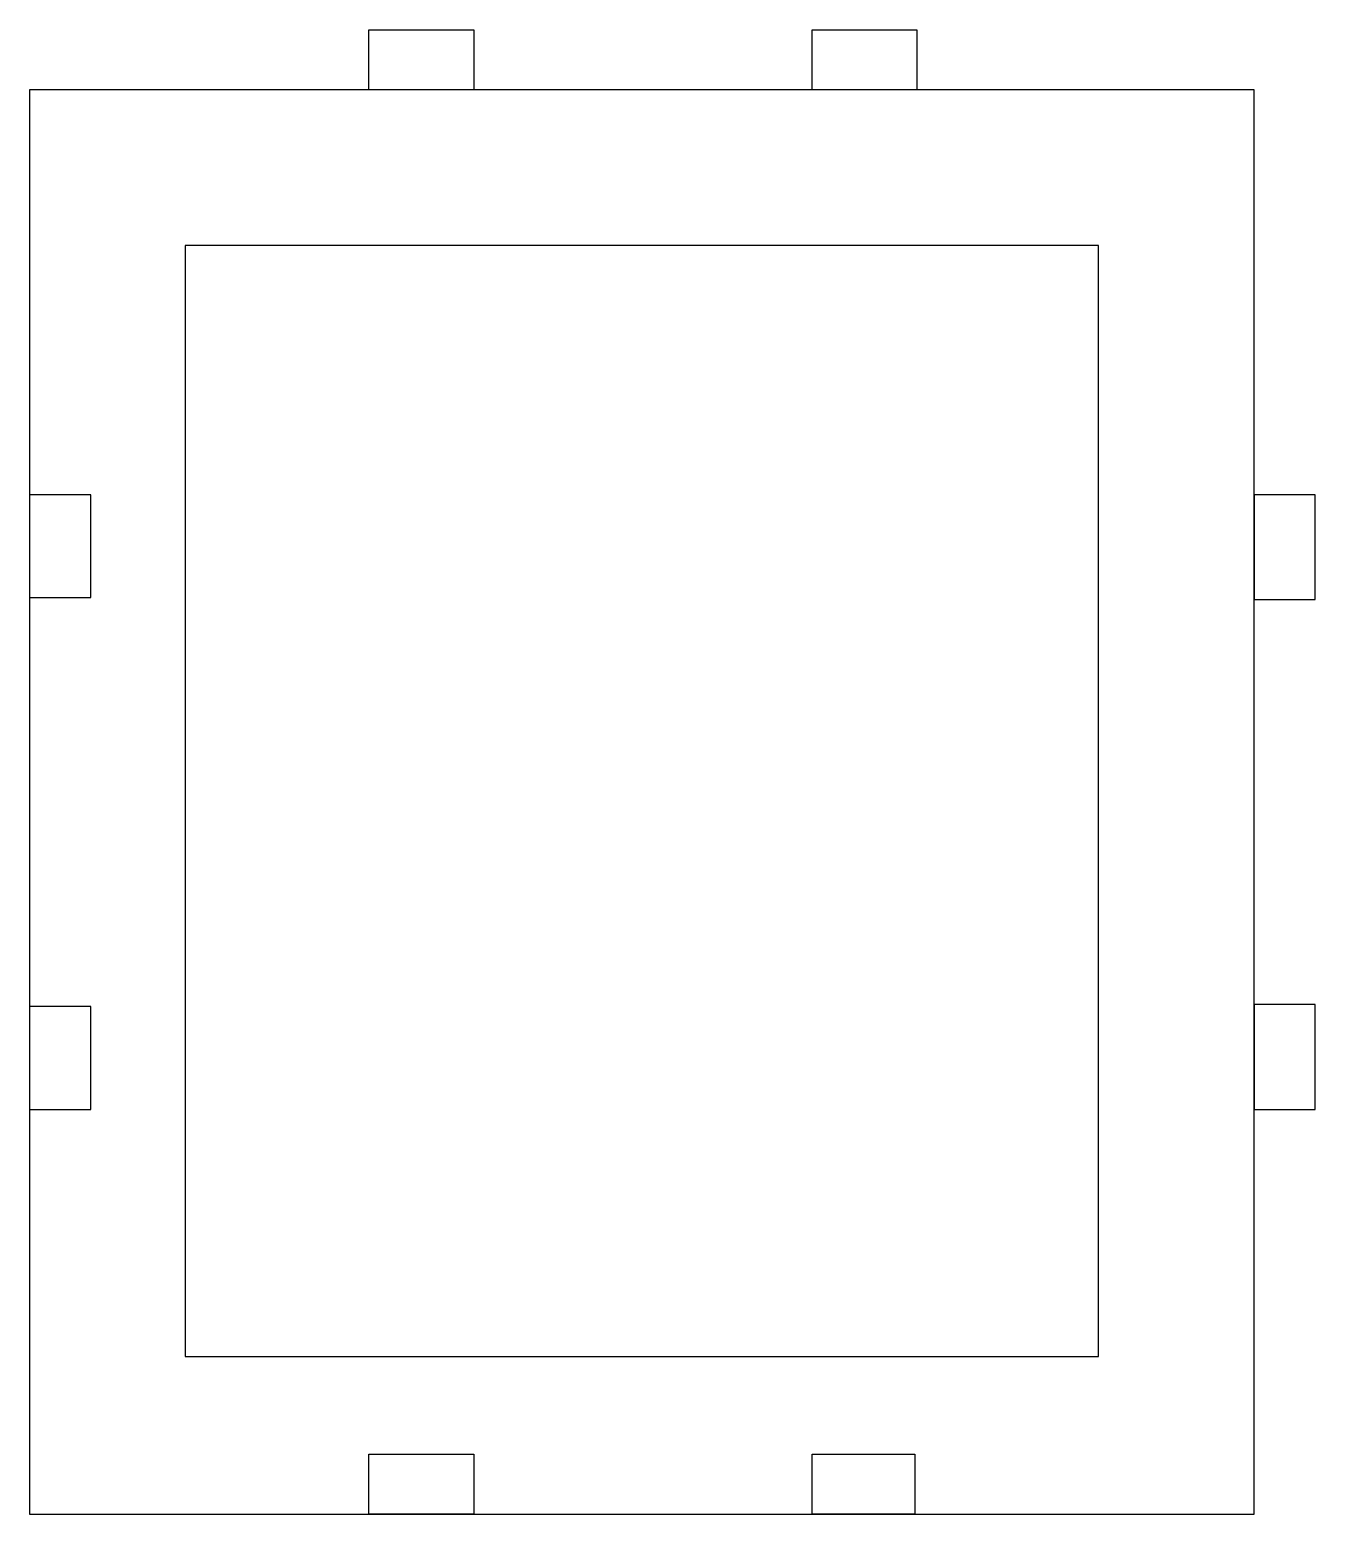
# Model space of a CAD drawing. Header units: millimetres. Extents: x -57 to 67, y -92 to 51.
import ezdxf

# ---------------------------------------------------------------- set-up
doc = ezdxf.new("R2010")
doc.units = ezdxf.units.MM
doc.layers.get('0').update_dxf_attribs({"linetype": 'CONTINUOUS'})

msp = doc.modelspace()

# ---------------------------------------------------------------- linework, layer by layer
for points in [[(-13.96, 45), (-24.06, 45), (-24.06, 50.8), (-13.96, 50.8)], [(28.74, 45), (18.64, 45), (18.64, 50.8), (28.74, 50.8)], [(61.24, 45), (-56.76, 45), (-56.76, -92.2), (61.24, -92.2)], [(46.24, 30), (-41.76, 30), (-41.76, -77), (46.24, -77)], [(-50.86, 6), (-56.76, 6), (-56.76, -3.9), (-50.86, -3.9)], [(67.14, 6), (61.24, 6), (61.24, -4.1), (67.14, -4.1)], [(-50.86, -43.3), (-56.76, -43.3), (-56.76, -53.2), (-50.86, -53.2)], [(67.14, -43.1), (61.24, -43.1), (61.24, -53.2), (67.14, -53.2)], [(-13.96, -92.2), (-24.06, -92.2), (-24.06, -86.4), (-13.96, -86.4)], [(28.54, -92.2), (18.64, -92.2), (18.64, -86.4), (28.54, -86.4)]]:
    msp.add_lwpolyline(points, close=True)

doc.saveas('drawing.dxf')
